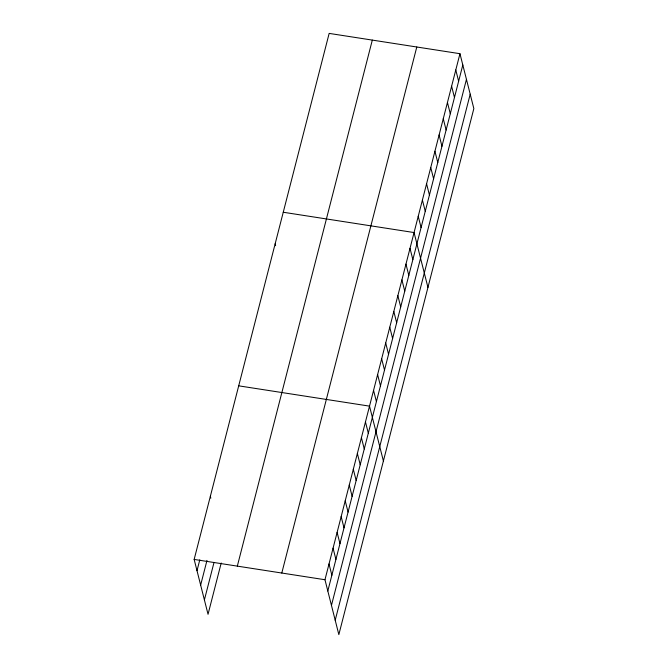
<?xml version="1.0" encoding="UTF-8"?>
<svg xmlns="http://www.w3.org/2000/svg" width="668" height="668" viewBox="0 0 668 668"><rect width="100%" height="100%" fill="white"/><g stroke="black" fill="none" stroke-linecap="round" stroke-linejoin="round"><path stroke-width="1" d="M221.208 563.007L208.04 614.301L194.154 559.425L329.157 33.4L459.96 53.699L473.846 108.575L338.843 634.6L324.965 579.732L459.96 53.699M197.01 570.689L199.79 559.842M200.65 585.085L206.98 560.427M204.4 599.906L214.019 562.431M237.324 566.13L372.318 40.097M281.796 573.027L416.79 47.002M327.813 590.996L462.807 64.971M331.453 605.383L466.448 79.358M335.202 620.213L470.205 94.18M283.257 212.249L414.06 232.547L427.946 287.424M238.71 385.837L369.513 406.136L383.399 461.012M194.154 559.425L324.965 579.732M455.785 69.965L458.632 81.229M451.61 86.222L454.465 97.486M447.443 102.48L450.29 113.744M443.268 118.737L446.115 130.001M439.093 134.994L441.949 146.259M434.926 151.252L437.774 162.524M430.751 167.518L433.599 178.782M426.576 183.775L429.424 195.039M422.401 200.033L425.257 211.297M418.235 216.29L421.082 227.554M410.01 248.329L412.857 259.601M405.96 264.111L408.808 275.375M401.911 279.892L404.758 291.156M397.861 295.673L400.708 306.938M393.811 311.455L396.658 322.719M389.761 327.236L392.609 338.501M385.712 343.018L388.559 354.282M381.662 358.799L384.509 370.064M377.612 374.581L380.459 385.845M373.562 390.363L376.41 401.627M365.463 421.917L368.31 433.19M361.413 437.699L364.26 448.971M357.363 453.48L360.211 464.744M353.314 469.262L356.161 480.526M349.264 485.043L352.111 496.307M345.214 500.825L348.061 512.089M275.158 243.812L275.634 245.69M341.164 516.606L344.012 527.87M337.115 532.388L339.962 543.652M333.065 548.169L335.912 559.433M329.015 563.951L331.862 575.215M210.353 496.307L210.829 498.178"/></g></svg>
